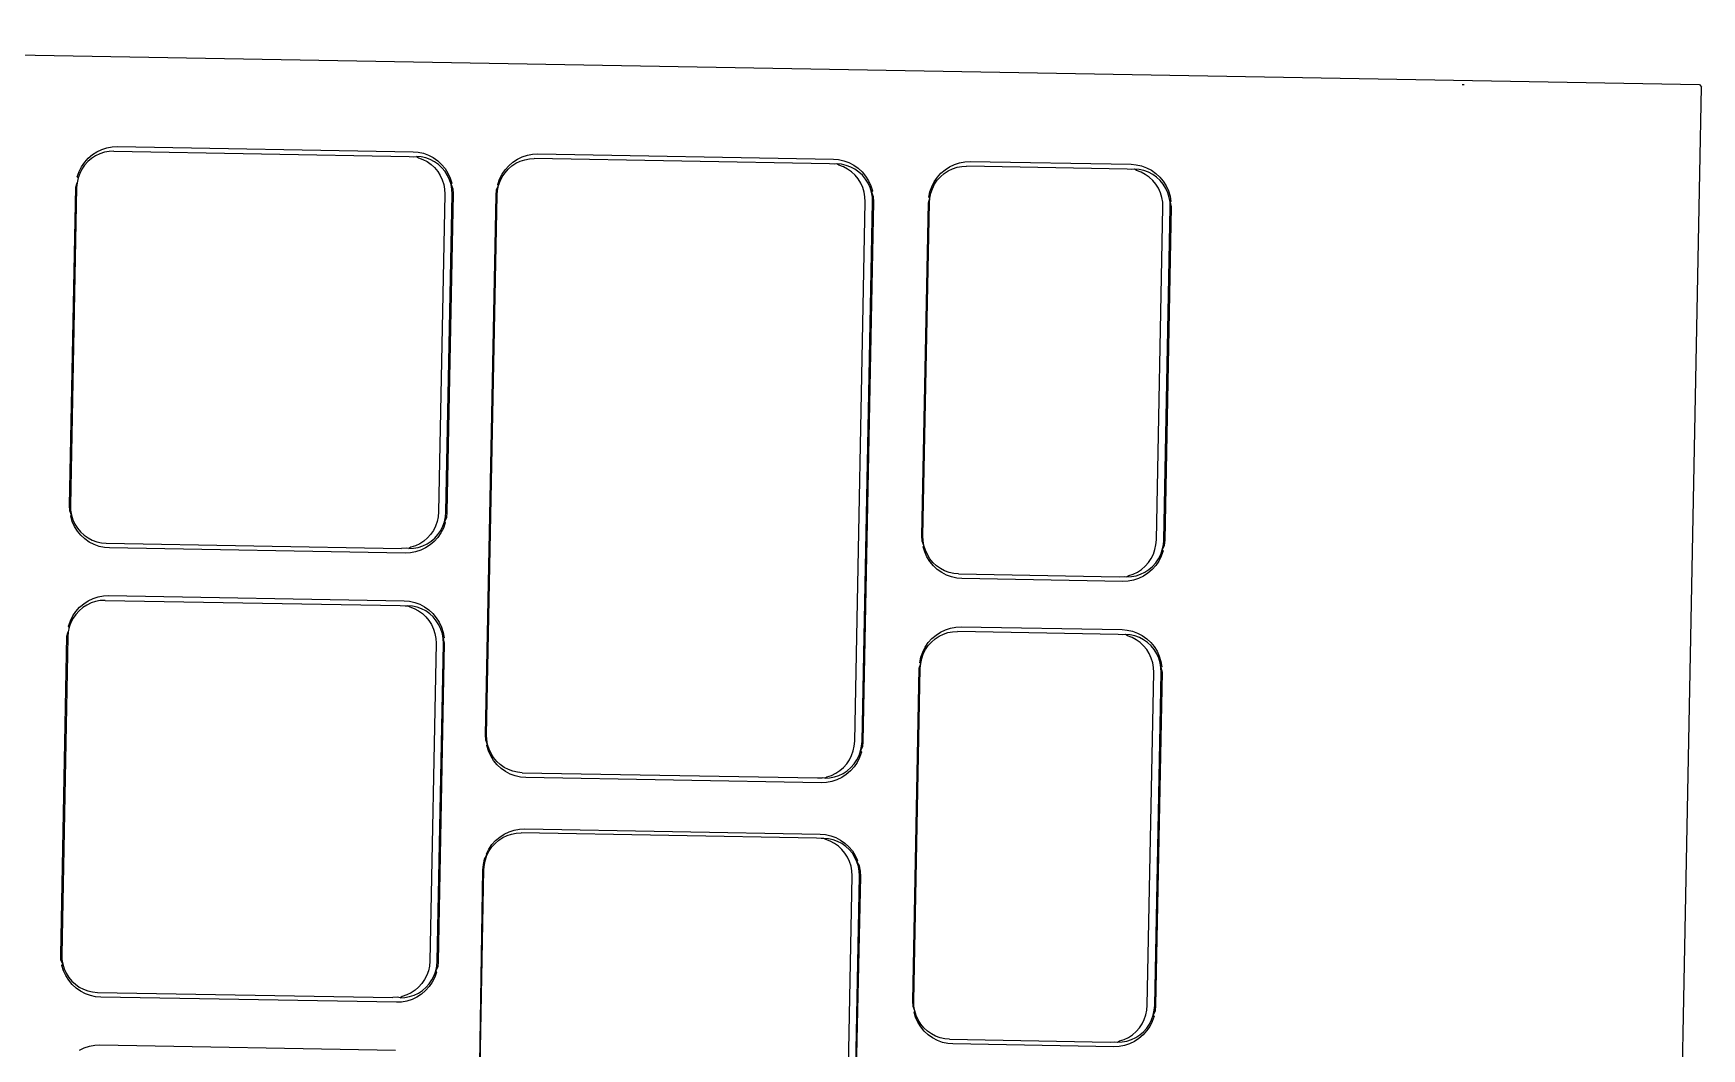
# Model space of a CAD drawing. Header units: millimetres. Extents: x -9564 to 100156, y -26854 to 24346.
# Drawn here: x 72446.6 to 72508.5, y -20608.4 to -20570.7 of the extents above; entities that cross this region are included whole.
import ezdxf

# ---------------------------------------------------------------- set-up
doc = ezdxf.new("R2010")
doc.units = ezdxf.units.MM
doc.header["$LTSCALE"] = 100
doc.layers.add('Muebles', color=112, linetype='Continuous')

msp = doc.modelspace()

# ---------------------------------------------------------------- linework, layer by layer
at = {"layer": 'Muebles'}
for p, q in [((72400.573, -20570.719), (72508.424, -20572.622)), ((72499.62, -20572.617), (72499.701, -20572.619)), ((72508.424, -20572.622), (72508.509, -20572.711)), ((72503.703, -20819.274), (72508.509, -20572.711)), ((72448.782, -20575.221), (72448.95, -20575.112)), ((72448.95, -20575.112), (72449.13, -20575.025)), ((72449.13, -20575.025), (72449.32, -20574.964)), ((72449.398, -20575.101), (72449.224, -20575.133)), ((72449.32, -20574.964), (72449.516, -20574.928)), ((72449.575, -20575.092), (72449.398, -20575.101)), ((72449.516, -20574.928), (72449.709, -20574.918)), ((72449.575, -20575.092), (72460.535, -20575.286)), ((72449.709, -20574.918), (72460.681, -20575.112)), ((72460.681, -20575.112), (72460.873, -20575.128)), ((72448.289, -20575.849), (72448.381, -20575.669)), ((72448.381, -20575.669), (72448.495, -20575.502)), ((72448.492, -20575.611), (72448.391, -20575.758)), ((72448.611, -20575.478), (72448.492, -20575.611)), ((72448.495, -20575.502), (72448.629, -20575.352)), ((72448.746, -20575.362), (72448.611, -20575.478)), ((72448.629, -20575.352), (72448.782, -20575.221)), ((72448.895, -20575.264), (72448.746, -20575.362)), ((72449.055, -20575.188), (72448.895, -20575.264)), ((72449.224, -20575.133), (72449.055, -20575.188)), ((72460.535, -20575.286), (72460.711, -20575.301)), ((72460.711, -20575.301), (72460.808, -20575.291)), ((72460.984, -20575.305), (72460.808, -20575.291)), ((72460.808, -20575.291), (72460.884, -20575.339)), ((72460.873, -20575.128), (72461.068, -20575.171)), ((72460.884, -20575.339), (72461.05, -20575.399)), ((72461.157, -20575.344), (72460.984, -20575.305)), ((72461.05, -20575.399), (72461.207, -20575.482)), ((72461.068, -20575.171), (72461.255, -20575.239)), ((72461.323, -20575.404), (72461.157, -20575.344)), ((72461.207, -20575.482), (72461.352, -20575.584)), ((72461.255, -20575.239), (72461.432, -20575.332)), ((72461.48, -20575.486), (72461.323, -20575.404)), ((72461.352, -20575.584), (72461.483, -20575.705)), ((72461.432, -20575.332), (72461.596, -20575.447)), ((72461.626, -20575.589), (72461.48, -20575.486)), ((72461.483, -20575.705), (72461.597, -20575.842)), ((72461.596, -20575.447), (72461.743, -20575.583)), ((72461.756, -20575.71), (72461.626, -20575.589)), ((72461.743, -20575.583), (72461.871, -20575.738)), ((72461.87, -20575.847), (72461.756, -20575.71)), ((72461.871, -20575.738), (72461.979, -20575.909)), ((72464.099, -20575.783), (72464.233, -20575.632)), ((72464.216, -20575.757), (72464.351, -20575.64)), ((72464.233, -20575.632), (72464.386, -20575.5)), ((72464.351, -20575.64), (72464.5, -20575.542)), ((72464.386, -20575.5), (72464.554, -20575.389)), ((72464.5, -20575.542), (72464.66, -20575.464)), ((72464.554, -20575.389), (72464.734, -20575.302)), ((72464.66, -20575.464), (72464.829, -20575.409)), ((72464.734, -20575.302), (72464.924, -20575.239)), ((72464.829, -20575.409), (72465.003, -20575.376)), ((72464.924, -20575.239), (72465.12, -20575.203)), ((72465.003, -20575.376), (72465.179, -20575.368)), ((72465.12, -20575.203), (72465.314, -20575.193)), ((72476.14, -20575.561), (72465.179, -20575.368)), ((72465.314, -20575.193), (72476.285, -20575.387)), ((72476.316, -20575.576), (72476.14, -20575.561)), ((72476.285, -20575.387), (72476.478, -20575.403)), ((72476.413, -20575.566), (72476.316, -20575.576)), ((72476.589, -20575.581), (72476.413, -20575.566)), ((72476.489, -20575.614), (72476.413, -20575.566)), ((72476.478, -20575.403), (72476.673, -20575.447)), ((72476.655, -20575.676), (72476.489, -20575.614)), ((72476.762, -20575.619), (72476.589, -20575.581)), ((72476.812, -20575.759), (72476.655, -20575.676)), ((72476.673, -20575.447), (72476.86, -20575.516)), ((72476.928, -20575.681), (72476.762, -20575.619)), ((72476.86, -20575.516), (72477.037, -20575.609)), ((72477.085, -20575.764), (72476.928, -20575.681)), ((72477.037, -20575.609), (72477.201, -20575.726)), ((72477.201, -20575.726), (72477.348, -20575.863)), ((72480.43, -20575.78), (72480.598, -20575.669)), ((72480.598, -20575.669), (72480.778, -20575.582)), ((72480.704, -20575.747), (72480.873, -20575.692)), ((72480.778, -20575.582), (72480.968, -20575.52)), ((72480.873, -20575.692), (72481.047, -20575.659)), ((72480.968, -20575.52), (72481.164, -20575.483)), ((72481.047, -20575.659), (72481.223, -20575.651)), ((72481.164, -20575.483), (72481.358, -20575.474)), ((72487.188, -20575.756), (72481.223, -20575.651)), ((72481.358, -20575.474), (72487.334, -20575.579)), ((72487.334, -20575.579), (72487.527, -20575.596)), ((72487.527, -20575.596), (72487.722, -20575.639)), ((72487.722, -20575.639), (72487.909, -20575.708)), ((72487.909, -20575.708), (72488.086, -20575.802)), ((72448.161, -20576.429), (72448.211, -20576.263)), ((72448.211, -20576.263), (72448.196, -20576.442)), ((72448.249, -20576.087), (72448.211, -20576.263)), ((72448.219, -20576.046), (72448.289, -20575.849)), ((72448.249, -20576.087), (72448.219, -20576.046)), ((72448.309, -20575.918), (72448.249, -20576.087)), ((72448.391, -20575.758), (72448.309, -20575.918)), ((72461.597, -20575.842), (72461.692, -20575.993)), ((72461.692, -20575.993), (72461.767, -20576.156)), ((72461.767, -20576.156), (72461.821, -20576.327)), ((72461.821, -20576.327), (72461.852, -20576.503)), ((72461.965, -20575.998), (72461.87, -20575.847)), ((72462.04, -20576.16), (72461.965, -20575.998)), ((72461.979, -20575.909), (72462.064, -20576.092)), ((72462.094, -20576.331), (72462.04, -20576.16)), ((72462.064, -20576.092), (72462.124, -20576.286)), ((72462.124, -20576.286), (72462.094, -20576.331)), ((72462.125, -20576.508), (72462.094, -20576.331)), ((72462.094, -20576.331), (72462.159, -20576.485)), ((72463.825, -20576.326), (72463.893, -20576.134)), ((72463.854, -20576.373), (72463.825, -20576.326)), ((72463.854, -20576.373), (72463.914, -20576.202)), ((72463.893, -20576.134), (72463.985, -20575.952)), ((72463.914, -20576.202), (72463.995, -20576.04)), ((72463.985, -20575.952), (72464.099, -20575.783)), ((72463.995, -20576.04), (72464.096, -20575.891)), ((72464.096, -20575.891), (72464.216, -20575.757)), ((72476.957, -20575.862), (72476.812, -20575.759)), ((72477.088, -20575.984), (72476.957, -20575.862)), ((72477.23, -20575.867), (72477.085, -20575.764)), ((72477.202, -20576.123), (72477.088, -20575.984)), ((72477.297, -20576.275), (72477.202, -20576.123)), ((72477.361, -20575.989), (72477.23, -20575.867)), ((72477.372, -20576.439), (72477.297, -20576.275)), ((72477.348, -20575.863), (72477.476, -20576.019)), ((72477.475, -20576.127), (72477.361, -20575.989)), ((72477.57, -20576.28), (72477.475, -20576.127)), ((72477.476, -20576.019), (72477.584, -20576.192)), ((72477.645, -20576.444), (72477.57, -20576.28)), ((72477.584, -20576.192), (72477.668, -20576.377)), ((72479.937, -20576.414), (72480.029, -20576.232)), ((72479.958, -20576.485), (72480.039, -20576.324)), ((72480.029, -20576.232), (72480.143, -20576.064)), ((72480.039, -20576.324), (72480.14, -20576.174)), ((72480.14, -20576.174), (72480.26, -20576.04)), ((72480.143, -20576.064), (72480.277, -20575.912)), ((72480.26, -20576.04), (72480.395, -20575.923)), ((72480.277, -20575.912), (72480.43, -20575.78)), ((72480.395, -20575.923), (72480.544, -20575.825)), ((72480.544, -20575.825), (72480.704, -20575.747)), ((72487.365, -20575.771), (72487.188, -20575.756)), ((72487.461, -20575.761), (72487.365, -20575.771)), ((72487.638, -20575.776), (72487.461, -20575.761)), ((72487.537, -20575.809), (72487.461, -20575.761)), ((72487.704, -20575.871), (72487.537, -20575.809)), ((72487.81, -20575.814), (72487.638, -20575.776)), ((72487.861, -20575.954), (72487.704, -20575.871)), ((72487.977, -20575.875), (72487.81, -20575.814)), ((72488.006, -20576.057), (72487.861, -20575.954)), ((72488.134, -20575.958), (72487.977, -20575.875)), ((72488.136, -20576.179), (72488.006, -20576.057)), ((72488.086, -20575.802), (72488.249, -20575.918)), ((72488.279, -20576.062), (72488.134, -20575.958)), ((72488.25, -20576.317), (72488.136, -20576.179)), ((72488.249, -20575.918), (72488.397, -20576.056)), ((72488.345, -20576.47), (72488.25, -20576.317)), ((72488.409, -20576.184), (72488.279, -20576.062)), ((72488.397, -20576.056), (72488.525, -20576.212)), ((72488.523, -20576.322), (72488.409, -20576.184)), ((72488.618, -20576.475), (72488.523, -20576.322)), ((72488.525, -20576.212), (72488.632, -20576.384)), ((72447.931, -20588.252), (72448.161, -20576.429)), ((72448.196, -20576.442), (72447.966, -20588.247)), ((72461.86, -20576.683), (72461.63, -20588.488)), ((72461.852, -20576.503), (72461.86, -20576.683)), ((72461.903, -20588.493), (72462.133, -20576.688)), ((72462.168, -20576.682), (72461.938, -20588.5)), ((72462.133, -20576.688), (72462.125, -20576.508)), ((72462.159, -20576.485), (72462.168, -20576.682)), ((72463.375, -20596.763), (72463.766, -20576.724)), ((72463.41, -20596.758), (72463.801, -20576.731)), ((72463.766, -20576.724), (72463.782, -20576.526)), ((72463.782, -20576.526), (72463.854, -20576.373)), ((72463.801, -20576.731), (72463.816, -20576.55)), ((72463.816, -20576.55), (72463.854, -20576.373)), ((72477.074, -20596.999), (72477.464, -20576.972)), ((72477.347, -20597.004), (72477.737, -20576.977)), ((72477.425, -20576.612), (72477.372, -20576.439)), ((72477.773, -20576.971), (72477.382, -20597.01)), ((72477.456, -20576.791), (72477.425, -20576.612)), ((72477.464, -20576.972), (72477.456, -20576.791)), ((72477.698, -20576.617), (72477.645, -20576.444)), ((72477.668, -20576.377), (72477.729, -20576.571)), ((72477.729, -20576.571), (72477.698, -20576.617)), ((72477.729, -20576.795), (72477.698, -20576.617)), ((72477.698, -20576.617), (72477.764, -20576.773)), ((72477.737, -20576.977), (72477.729, -20576.795)), ((72477.764, -20576.773), (72477.773, -20576.971)), ((72479.81, -20577.005), (72479.86, -20576.833)), ((72479.826, -20576.806), (72479.869, -20576.606)), ((72479.86, -20576.833), (72479.826, -20576.806)), ((72479.845, -20577.014), (72479.86, -20576.833)), ((72479.86, -20576.833), (72479.898, -20576.656)), ((72479.869, -20576.606), (72479.937, -20576.414)), ((72479.898, -20576.656), (72479.958, -20576.485)), ((72488.42, -20576.634), (72488.345, -20576.47)), ((72488.474, -20576.807), (72488.42, -20576.634)), ((72488.505, -20576.985), (72488.474, -20576.807)), ((72488.693, -20576.639), (72488.618, -20576.475)), ((72488.632, -20576.384), (72488.717, -20576.569)), ((72488.747, -20576.812), (72488.693, -20576.639)), ((72488.717, -20576.569), (72488.777, -20576.764)), ((72488.778, -20576.99), (72488.747, -20576.812)), ((72488.777, -20576.764), (72488.812, -20576.965)), ((72488.812, -20576.965), (72488.778, -20576.99)), ((72479.568, -20589.378), (72479.81, -20577.005)), ((72479.604, -20589.375), (72479.845, -20577.014)), ((72488.272, -20589.528), (72488.513, -20577.167)), ((72488.513, -20577.167), (72488.505, -20576.985)), ((72488.545, -20589.533), (72488.786, -20577.172)), ((72488.821, -20577.164), (72488.58, -20589.537)), ((72488.786, -20577.172), (72488.778, -20576.99)), ((72488.778, -20576.99), (72488.821, -20577.164)), ((72447.94, -20588.449), (72447.931, -20588.252)), ((72448.005, -20588.603), (72447.94, -20588.449)), ((72447.966, -20588.247), (72447.974, -20588.427)), ((72447.974, -20588.427), (72448.005, -20588.603)), ((72447.975, -20588.649), (72448.005, -20588.603)), ((72448.035, -20588.843), (72447.975, -20588.649)), ((72448.005, -20588.603), (72448.059, -20588.775)), ((72461.615, -20588.667), (72461.577, -20588.843)), ((72461.63, -20588.488), (72461.615, -20588.667)), ((72461.85, -20588.848), (72461.888, -20588.672)), ((72461.921, -20588.696), (72461.85, -20588.848)), ((72461.888, -20588.672), (72461.903, -20588.493)), ((72461.938, -20588.5), (72461.921, -20588.696)), ((72448.12, -20589.026), (72448.035, -20588.843)), ((72448.059, -20588.775), (72448.134, -20588.937)), ((72448.228, -20589.197), (72448.12, -20589.026)), ((72448.134, -20588.937), (72448.229, -20589.088)), ((72448.356, -20589.351), (72448.228, -20589.197)), ((72448.229, -20589.088), (72448.343, -20589.225)), ((72448.343, -20589.225), (72448.474, -20589.346)), ((72448.504, -20589.488), (72448.356, -20589.351)), ((72448.474, -20589.346), (72448.619, -20589.448)), ((72461.334, -20589.319), (72461.215, -20589.452)), ((72461.436, -20589.172), (72461.334, -20589.319)), ((72461.517, -20589.012), (72461.436, -20589.172)), ((72461.488, -20589.457), (72461.607, -20589.324)), ((72461.577, -20588.843), (72461.517, -20589.012)), ((72461.719, -20589.266), (72461.605, -20589.433)), ((72461.607, -20589.324), (72461.709, -20589.176)), ((72461.709, -20589.176), (72461.79, -20589.017)), ((72461.811, -20589.086), (72461.719, -20589.266)), ((72461.79, -20589.017), (72461.85, -20588.848)), ((72461.879, -20588.895), (72461.811, -20589.086)), ((72461.85, -20588.848), (72461.879, -20588.895)), ((72448.667, -20589.603), (72448.504, -20589.488)), ((72448.619, -20589.448), (72448.776, -20589.531)), ((72448.844, -20589.696), (72448.667, -20589.603)), ((72448.776, -20589.531), (72448.942, -20589.591)), ((72449.031, -20589.764), (72448.844, -20589.696)), ((72448.942, -20589.591), (72449.115, -20589.629)), ((72449.226, -20589.807), (72449.031, -20589.764)), ((72449.115, -20589.629), (72449.291, -20589.644)), ((72449.419, -20589.823), (72449.226, -20589.807)), ((72449.291, -20589.644), (72460.252, -20589.838)), ((72460.39, -20590.017), (72449.419, -20589.823)), ((72460.428, -20589.829), (72460.252, -20589.838)), ((72460.525, -20589.842), (72460.428, -20589.829)), ((72460.602, -20589.797), (72460.525, -20589.842)), ((72460.525, -20589.842), (72460.701, -20589.834)), ((72460.779, -20589.971), (72460.583, -20590.007)), ((72460.771, -20589.742), (72460.602, -20589.797)), ((72460.701, -20589.834), (72460.875, -20589.802)), ((72460.931, -20589.666), (72460.771, -20589.742)), ((72460.969, -20589.91), (72460.779, -20589.971)), ((72460.875, -20589.802), (72461.044, -20589.747)), ((72461.08, -20589.568), (72460.931, -20589.666)), ((72461.15, -20589.823), (72460.969, -20589.91)), ((72461.044, -20589.747), (72461.204, -20589.67)), ((72461.215, -20589.452), (72461.08, -20589.568)), ((72461.317, -20589.714), (72461.15, -20589.823)), ((72461.204, -20589.67), (72461.353, -20589.573)), ((72461.47, -20589.583), (72461.317, -20589.714)), ((72461.353, -20589.573), (72461.488, -20589.457)), ((72461.605, -20589.433), (72461.47, -20589.583)), ((72479.577, -20589.576), (72479.568, -20589.378)), ((72479.643, -20589.735), (72479.577, -20589.576)), ((72479.612, -20589.557), (72479.604, -20589.375)), ((72479.643, -20589.735), (72479.612, -20589.557)), ((72479.612, -20589.778), (72479.643, -20589.735)), ((72479.673, -20589.973), (72479.612, -20589.778)), ((72479.696, -20589.908), (72479.643, -20589.735)), ((72479.757, -20590.158), (72479.673, -20589.973)), ((72479.771, -20590.072), (72479.696, -20589.908)), ((72488.159, -20590.057), (72488.219, -20589.886)), ((72488.219, -20589.886), (72488.257, -20589.709)), ((72488.257, -20589.709), (72488.272, -20589.528)), ((72488.432, -20590.062), (72488.492, -20589.891)), ((72488.521, -20589.935), (72488.453, -20590.128)), ((72488.492, -20589.891), (72488.53, -20589.714)), ((72488.564, -20589.735), (72488.492, -20589.891)), ((72488.492, -20589.891), (72488.521, -20589.935)), ((72488.53, -20589.714), (72488.545, -20589.533)), ((72488.58, -20589.537), (72488.564, -20589.735)), ((72460.583, -20590.007), (72460.39, -20590.017)), ((72479.865, -20590.33), (72479.757, -20590.158)), ((72479.866, -20590.225), (72479.771, -20590.072)), ((72479.993, -20590.486), (72479.865, -20590.33)), ((72479.98, -20590.363), (72479.866, -20590.225)), ((72480.111, -20590.485), (72479.98, -20590.363)), ((72480.14, -20590.623), (72479.993, -20590.486)), ((72480.256, -20590.588), (72480.111, -20590.485)), ((72480.413, -20590.671), (72480.256, -20590.588)), ((72487.722, -20590.619), (72487.857, -20590.502)), ((72487.857, -20590.502), (72487.976, -20590.368)), ((72487.976, -20590.368), (72488.077, -20590.219)), ((72487.995, -20590.624), (72488.13, -20590.507)), ((72488.077, -20590.219), (72488.159, -20590.057)), ((72488.247, -20590.478), (72488.113, -20590.629)), ((72488.13, -20590.507), (72488.249, -20590.372)), ((72488.361, -20590.309), (72488.247, -20590.478)), ((72488.249, -20590.372), (72488.35, -20590.223)), ((72488.35, -20590.223), (72488.432, -20590.062)), ((72488.453, -20590.128), (72488.361, -20590.309)), ((72480.304, -20590.74), (72480.14, -20590.623)), ((72480.481, -20590.833), (72480.304, -20590.74)), ((72480.579, -20590.733), (72480.413, -20590.671)), ((72480.668, -20590.902), (72480.481, -20590.833)), ((72480.752, -20590.771), (72480.579, -20590.733)), ((72480.863, -20590.946), (72480.668, -20590.902)), ((72480.928, -20590.786), (72480.752, -20590.771)), ((72481.056, -20590.962), (72480.863, -20590.946)), ((72480.928, -20590.786), (72486.893, -20590.891)), ((72487.032, -20591.068), (72481.056, -20590.962)), ((72486.893, -20590.891), (72487.07, -20590.883)), ((72487.225, -20591.058), (72487.032, -20591.068)), ((72487.07, -20590.883), (72487.166, -20590.896)), ((72487.166, -20590.896), (72487.244, -20590.85)), ((72487.166, -20590.896), (72487.343, -20590.887)), ((72487.422, -20591.022), (72487.225, -20591.058)), ((72487.244, -20590.85), (72487.413, -20590.795)), ((72487.343, -20590.887), (72487.517, -20590.855)), ((72487.413, -20590.795), (72487.573, -20590.717)), ((72487.612, -20590.959), (72487.422, -20591.022)), ((72487.517, -20590.855), (72487.686, -20590.8)), ((72487.573, -20590.717), (72487.722, -20590.619)), ((72487.792, -20590.872), (72487.612, -20590.959)), ((72487.686, -20590.8), (72487.846, -20590.722)), ((72487.96, -20590.761), (72487.792, -20590.872)), ((72487.846, -20590.722), (72487.995, -20590.624)), ((72488.113, -20590.629), (72487.96, -20590.761)), ((72448.457, -20591.897), (72448.625, -20591.788)), ((72448.625, -20591.788), (72448.805, -20591.701)), ((72448.899, -20591.811), (72448.73, -20591.866)), ((72448.805, -20591.701), (72448.995, -20591.64)), ((72449.073, -20591.779), (72448.899, -20591.811)), ((72448.995, -20591.64), (72449.191, -20591.604)), ((72449.25, -20591.77), (72449.073, -20591.779)), ((72449.191, -20591.604), (72449.384, -20591.594)), ((72449.25, -20591.77), (72460.21, -20591.964)), ((72449.384, -20591.594), (72460.356, -20591.788)), ((72460.356, -20591.788), (72460.548, -20591.804)), ((72460.548, -20591.804), (72460.743, -20591.847)), ((72447.964, -20592.525), (72448.056, -20592.345)), ((72448.066, -20592.436), (72447.984, -20592.596)), ((72448.056, -20592.345), (72448.17, -20592.178)), ((72448.167, -20592.289), (72448.066, -20592.436)), ((72448.286, -20592.156), (72448.167, -20592.289)), ((72448.17, -20592.178), (72448.304, -20592.028)), ((72448.421, -20592.039), (72448.286, -20592.156)), ((72448.304, -20592.028), (72448.457, -20591.897)), ((72448.57, -20591.942), (72448.421, -20592.039)), ((72448.73, -20591.866), (72448.57, -20591.942)), ((72460.21, -20591.964), (72460.386, -20591.978)), ((72460.386, -20591.978), (72460.483, -20591.968)), ((72460.659, -20591.983), (72460.483, -20591.968)), ((72460.483, -20591.968), (72460.559, -20592.016)), ((72460.559, -20592.016), (72460.725, -20592.077)), ((72460.832, -20592.021), (72460.659, -20591.983)), ((72460.725, -20592.077), (72460.882, -20592.159)), ((72460.743, -20591.847), (72460.93, -20591.915)), ((72460.998, -20592.082), (72460.832, -20592.021)), ((72460.882, -20592.159), (72461.027, -20592.262)), ((72460.93, -20591.915), (72461.107, -20592.008)), ((72461.155, -20592.164), (72460.998, -20592.082)), ((72461.027, -20592.262), (72461.158, -20592.383)), ((72461.107, -20592.008), (72461.271, -20592.123)), ((72461.3, -20592.267), (72461.155, -20592.164)), ((72461.158, -20592.383), (72461.272, -20592.52)), ((72461.271, -20592.123), (72461.418, -20592.259)), ((72461.431, -20592.387), (72461.3, -20592.267)), ((72461.418, -20592.259), (72461.546, -20592.414)), ((72461.545, -20592.525), (72461.431, -20592.387)), ((72461.546, -20592.414), (72461.654, -20592.585)), ((72447.836, -20593.105), (72447.886, -20592.941)), ((72447.886, -20592.941), (72447.871, -20593.12)), ((72447.924, -20592.765), (72447.886, -20592.941)), ((72447.894, -20592.722), (72447.964, -20592.525)), ((72447.924, -20592.765), (72447.894, -20592.722)), ((72447.984, -20592.596), (72447.924, -20592.765)), ((72461.272, -20592.52), (72461.367, -20592.671)), ((72461.367, -20592.671), (72461.442, -20592.833)), ((72461.442, -20592.833), (72461.496, -20593.004)), ((72461.496, -20593.004), (72461.527, -20593.181)), ((72461.64, -20592.676), (72461.545, -20592.525)), ((72461.715, -20592.838), (72461.64, -20592.676)), ((72461.654, -20592.585), (72461.739, -20592.768)), ((72461.769, -20593.009), (72461.715, -20592.838)), ((72461.739, -20592.768), (72461.799, -20592.962)), ((72461.8, -20593.186), (72461.769, -20593.009)), ((72461.799, -20592.962), (72461.834, -20593.161)), ((72479.94, -20593.189), (72480.093, -20593.056)), ((72480.093, -20593.056), (72480.261, -20592.946)), ((72480.207, -20593.101), (72480.367, -20593.023)), ((72480.261, -20592.946), (72480.441, -20592.858)), ((72480.367, -20593.023), (72480.536, -20592.968)), ((72480.441, -20592.858), (72480.631, -20592.796)), ((72480.536, -20592.968), (72480.71, -20592.935)), ((72480.631, -20592.796), (72480.827, -20592.76)), ((72480.71, -20592.935), (72480.887, -20592.927)), ((72480.827, -20592.76), (72481.021, -20592.75)), ((72486.852, -20593.032), (72480.887, -20592.927)), ((72481.021, -20592.75), (72486.997, -20592.855)), ((72487.028, -20593.047), (72486.852, -20593.032)), ((72486.997, -20592.855), (72487.19, -20592.872)), ((72487.125, -20593.037), (72487.028, -20593.047)), ((72487.301, -20593.052), (72487.125, -20593.037)), ((72487.201, -20593.085), (72487.125, -20593.037)), ((72487.19, -20592.872), (72487.385, -20592.915)), ((72487.474, -20593.09), (72487.301, -20593.052)), ((72487.385, -20592.915), (72487.572, -20592.984)), ((72487.572, -20592.984), (72487.749, -20593.078)), ((72487.749, -20593.078), (72487.913, -20593.194)), ((72447.606, -20604.928), (72447.836, -20593.105)), ((72447.871, -20593.12), (72447.641, -20604.925)), ((72461.535, -20593.361), (72461.305, -20605.166)), ((72461.527, -20593.181), (72461.535, -20593.361)), ((72461.578, -20605.171), (72461.808, -20593.365)), ((72461.843, -20593.358), (72461.613, -20605.175)), ((72461.834, -20593.161), (72461.8, -20593.186)), ((72461.808, -20593.365), (72461.8, -20593.186)), ((72461.8, -20593.186), (72461.843, -20593.358)), ((72479.532, -20593.883), (72479.6, -20593.69)), ((72479.6, -20593.69), (72479.692, -20593.508)), ((72479.621, -20593.761), (72479.702, -20593.6)), ((72479.692, -20593.508), (72479.806, -20593.34)), ((72479.702, -20593.6), (72479.804, -20593.45)), ((72479.804, -20593.45), (72479.923, -20593.316)), ((72479.806, -20593.34), (72479.94, -20593.189)), ((72479.923, -20593.316), (72480.058, -20593.199)), ((72480.058, -20593.199), (72480.207, -20593.101)), ((72487.367, -20593.147), (72487.201, -20593.085)), ((72487.524, -20593.23), (72487.367, -20593.147)), ((72487.64, -20593.151), (72487.474, -20593.09)), ((72487.669, -20593.333), (72487.524, -20593.23)), ((72487.797, -20593.235), (72487.64, -20593.151)), ((72487.799, -20593.455), (72487.669, -20593.333)), ((72487.942, -20593.338), (72487.797, -20593.235)), ((72487.913, -20593.593), (72487.799, -20593.455)), ((72487.913, -20593.194), (72488.06, -20593.332)), ((72488.009, -20593.746), (72487.913, -20593.593)), ((72488.073, -20593.46), (72487.942, -20593.338)), ((72488.06, -20593.332), (72488.188, -20593.488)), ((72488.186, -20593.598), (72488.073, -20593.46)), ((72488.282, -20593.751), (72488.186, -20593.598)), ((72488.188, -20593.488), (72488.296, -20593.66)), ((72488.296, -20593.66), (72488.38, -20593.845)), ((72479.232, -20606.654), (72479.473, -20594.281)), ((72479.267, -20606.651), (72479.508, -20594.29)), ((72479.473, -20594.281), (72479.523, -20594.109)), ((72479.489, -20594.083), (72479.532, -20593.883)), ((72479.523, -20594.109), (72479.489, -20594.083)), ((72479.508, -20594.29), (72479.523, -20594.109)), ((72479.523, -20594.109), (72479.561, -20593.932)), ((72479.561, -20593.932), (72479.621, -20593.761)), ((72488.084, -20593.91), (72488.009, -20593.746)), ((72488.137, -20594.083), (72488.084, -20593.91)), ((72488.168, -20594.261), (72488.137, -20594.083)), ((72488.176, -20594.443), (72488.168, -20594.261)), ((72488.357, -20593.915), (72488.282, -20593.751)), ((72488.41, -20594.088), (72488.357, -20593.915)), ((72488.38, -20593.845), (72488.441, -20594.04)), ((72488.441, -20594.266), (72488.41, -20594.088)), ((72488.441, -20594.04), (72488.476, -20594.241)), ((72488.476, -20594.241), (72488.441, -20594.266)), ((72488.449, -20594.448), (72488.441, -20594.266)), ((72488.441, -20594.266), (72488.484, -20594.44)), ((72487.935, -20606.804), (72488.176, -20594.443)), ((72488.208, -20606.809), (72488.449, -20594.448)), ((72488.484, -20594.44), (72488.243, -20606.813)), ((72463.384, -20596.962), (72463.375, -20596.763)), ((72463.418, -20596.939), (72463.41, -20596.758)), ((72463.449, -20597.118), (72463.384, -20596.962)), ((72463.449, -20597.118), (72463.418, -20596.939)), ((72463.419, -20597.163), (72463.449, -20597.118)), ((72463.479, -20597.358), (72463.419, -20597.163)), ((72463.503, -20597.29), (72463.449, -20597.118)), ((72463.564, -20597.543), (72463.479, -20597.358)), ((72463.578, -20597.455), (72463.503, -20597.29)), ((72476.961, -20597.528), (72477.021, -20597.357)), ((72477.021, -20597.357), (72477.059, -20597.18)), ((72477.059, -20597.18), (72477.074, -20596.999)), ((72477.234, -20597.533), (72477.294, -20597.362)), ((72477.323, -20597.408), (72477.255, -20597.601)), ((72477.294, -20597.362), (72477.332, -20597.185)), ((72477.365, -20597.208), (72477.294, -20597.362)), ((72477.294, -20597.362), (72477.323, -20597.408)), ((72477.332, -20597.185), (72477.347, -20597.004)), ((72477.382, -20597.01), (72477.365, -20597.208)), ((72463.671, -20597.715), (72463.564, -20597.543)), ((72463.673, -20597.607), (72463.578, -20597.455)), ((72463.8, -20597.871), (72463.671, -20597.715)), ((72463.787, -20597.746), (72463.673, -20597.607)), ((72463.918, -20597.868), (72463.787, -20597.746)), ((72463.947, -20598.009), (72463.8, -20597.871)), ((72464.063, -20597.971), (72463.918, -20597.868)), ((72464.11, -20598.125), (72463.947, -20598.009)), ((72464.22, -20598.054), (72464.063, -20597.971)), ((72476.524, -20598.09), (72476.659, -20597.973)), ((72476.659, -20597.973), (72476.778, -20597.838)), ((72476.778, -20597.838), (72476.879, -20597.689)), ((72476.797, -20598.095), (72476.932, -20597.977)), ((72476.879, -20597.689), (72476.961, -20597.528)), ((72477.049, -20597.951), (72476.914, -20598.103)), ((72476.932, -20597.977), (72477.051, -20597.843)), ((72477.163, -20597.783), (72477.049, -20597.951)), ((72477.051, -20597.843), (72477.152, -20597.694)), ((72477.152, -20597.694), (72477.234, -20597.533)), ((72477.255, -20597.601), (72477.163, -20597.783)), ((72464.287, -20598.219), (72464.11, -20598.125)), ((72464.386, -20598.115), (72464.22, -20598.054)), ((72464.475, -20598.288), (72464.287, -20598.219)), ((72464.559, -20598.154), (72464.386, -20598.115)), ((72464.669, -20598.331), (72464.475, -20598.288)), ((72464.735, -20598.169), (72464.559, -20598.154)), ((72464.862, -20598.348), (72464.669, -20598.331)), ((72464.735, -20598.169), (72475.695, -20598.362)), ((72475.834, -20598.541), (72464.862, -20598.348)), ((72475.695, -20598.362), (72475.872, -20598.353)), ((72476.027, -20598.532), (72475.834, -20598.541)), ((72475.968, -20598.367), (72475.872, -20598.353)), ((72475.968, -20598.367), (72476.046, -20598.321)), ((72475.968, -20598.367), (72476.145, -20598.358)), ((72476.224, -20598.495), (72476.027, -20598.532)), ((72476.046, -20598.321), (72476.215, -20598.266)), ((72476.145, -20598.358), (72476.319, -20598.326)), ((72476.215, -20598.266), (72476.375, -20598.188)), ((72476.414, -20598.433), (72476.224, -20598.495)), ((72476.319, -20598.326), (72476.488, -20598.27)), ((72476.375, -20598.188), (72476.524, -20598.09)), ((72476.594, -20598.345), (72476.414, -20598.433)), ((72476.488, -20598.27), (72476.648, -20598.193)), ((72476.762, -20598.235), (72476.594, -20598.345)), ((72476.648, -20598.193), (72476.797, -20598.095)), ((72476.914, -20598.103), (72476.762, -20598.235)), ((72463.898, -20600.557), (72464.066, -20600.448)), ((72464.012, -20600.578), (72464.172, -20600.502)), ((72464.066, -20600.448), (72464.246, -20600.361)), ((72464.172, -20600.502), (72464.341, -20600.447)), ((72464.246, -20600.361), (72464.436, -20600.299)), ((72464.341, -20600.447), (72464.515, -20600.415)), ((72464.436, -20600.299), (72464.632, -20600.263)), ((72464.515, -20600.415), (72464.691, -20600.406)), ((72464.632, -20600.263), (72464.825, -20600.254)), ((72475.652, -20600.6), (72464.691, -20600.406)), ((72464.825, -20600.254), (72475.797, -20600.448)), ((72475.797, -20600.448), (72475.99, -20600.464)), ((72475.99, -20600.464), (72476.184, -20600.507)), ((72476.184, -20600.507), (72476.371, -20600.575)), ((72463.405, -20601.185), (72463.497, -20601.005)), ((72463.426, -20601.232), (72463.507, -20601.072)), ((72463.497, -20601.005), (72463.611, -20600.838)), ((72463.507, -20601.072), (72463.608, -20600.925)), ((72463.608, -20600.925), (72463.728, -20600.792)), ((72463.611, -20600.838), (72463.745, -20600.688)), ((72463.728, -20600.792), (72463.863, -20600.676)), ((72463.745, -20600.688), (72463.898, -20600.557)), ((72463.863, -20600.676), (72464.012, -20600.578)), ((72475.828, -20600.615), (72475.652, -20600.6)), ((72475.925, -20600.605), (72475.828, -20600.615)), ((72476.101, -20600.619), (72475.925, -20600.605)), ((72476.001, -20600.653), (72475.925, -20600.605)), ((72476.167, -20600.713), (72476.001, -20600.653)), ((72476.274, -20600.658), (72476.101, -20600.619)), ((72476.324, -20600.796), (72476.167, -20600.713)), ((72476.44, -20600.718), (72476.274, -20600.658)), ((72476.469, -20600.898), (72476.324, -20600.796)), ((72476.371, -20600.575), (72476.548, -20600.668)), ((72476.597, -20600.801), (72476.44, -20600.718)), ((72476.6, -20601.019), (72476.469, -20600.898)), ((72476.548, -20600.668), (72476.712, -20600.783)), ((72476.742, -20600.903), (72476.597, -20600.801)), ((72476.714, -20601.156), (72476.6, -20601.019)), ((72476.712, -20600.783), (72476.859, -20600.919)), ((72476.873, -20601.024), (72476.742, -20600.903)), ((72476.859, -20600.919), (72476.988, -20601.074)), ((72476.987, -20601.161), (72476.873, -20601.024)), ((72476.988, -20601.074), (72477.095, -20601.245)), ((72463.277, -20601.771), (72463.294, -20601.575)), ((72463.294, -20601.575), (72463.337, -20601.376)), ((72463.313, -20601.756), (72463.328, -20601.577)), ((72463.328, -20601.577), (72463.366, -20601.401)), ((72463.337, -20601.376), (72463.426, -20601.232)), ((72463.366, -20601.401), (72463.426, -20601.232)), ((72463.426, -20601.232), (72463.405, -20601.185)), ((72476.809, -20601.307), (72476.714, -20601.156)), ((72476.884, -20601.47), (72476.809, -20601.307)), ((72476.937, -20601.641), (72476.884, -20601.47)), ((72476.969, -20601.817), (72476.937, -20601.641)), ((72477.082, -20601.312), (72476.987, -20601.161)), ((72477.157, -20601.474), (72477.082, -20601.312)), ((72477.095, -20601.245), (72477.18, -20601.428)), ((72477.18, -20601.428), (72477.157, -20601.474)), ((72477.211, -20601.645), (72477.157, -20601.474)), ((72477.157, -20601.474), (72477.24, -20601.621)), ((72477.242, -20601.822), (72477.211, -20601.645)), ((72477.24, -20601.621), (72477.276, -20601.821)), ((72463.083, -20613.561), (72463.313, -20601.756)), ((72463.083, -20613.561), (72463.277, -20601.771)), ((72476.747, -20613.802), (72476.977, -20601.997)), ((72476.977, -20601.997), (72476.969, -20601.817)), ((72477.02, -20613.807), (72477.25, -20602.002)), ((72477.284, -20602.018), (72477.02, -20613.807)), ((72477.25, -20602.002), (72477.242, -20601.822)), ((72477.276, -20601.821), (72477.284, -20602.018)), ((72447.615, -20605.125), (72447.606, -20604.928)), ((72447.68, -20605.281), (72447.615, -20605.125)), ((72447.641, -20604.925), (72447.649, -20605.104)), ((72447.649, -20605.104), (72447.68, -20605.281)), ((72447.65, -20605.325), (72447.68, -20605.281)), ((72447.71, -20605.519), (72447.65, -20605.325)), ((72447.68, -20605.281), (72447.734, -20605.452)), ((72447.734, -20605.452), (72447.809, -20605.615)), ((72461.29, -20605.345), (72461.252, -20605.521)), ((72461.305, -20605.166), (72461.29, -20605.345)), ((72461.525, -20605.525), (72461.563, -20605.35)), ((72461.596, -20605.372), (72461.525, -20605.525)), ((72461.563, -20605.35), (72461.578, -20605.171)), ((72461.613, -20605.175), (72461.596, -20605.372)), ((72447.795, -20605.702), (72447.71, -20605.519)), ((72447.903, -20605.873), (72447.795, -20605.702)), ((72447.809, -20605.615), (72447.904, -20605.766)), ((72448.031, -20606.027), (72447.903, -20605.873)), ((72447.904, -20605.766), (72448.018, -20605.903)), ((72448.018, -20605.903), (72448.149, -20606.024)), ((72448.179, -20606.164), (72448.031, -20606.027)), ((72448.149, -20606.024), (72448.294, -20606.126)), ((72461.009, -20605.997), (72460.89, -20606.13)), ((72461.11, -20605.849), (72461.009, -20605.997)), ((72461.192, -20605.69), (72461.11, -20605.849)), ((72461.163, -20606.135), (72461.282, -20606.002)), ((72461.252, -20605.521), (72461.192, -20605.69)), ((72461.394, -20605.942), (72461.279, -20606.109)), ((72461.282, -20606.002), (72461.383, -20605.854)), ((72461.383, -20605.854), (72461.465, -20605.695)), ((72461.486, -20605.762), (72461.394, -20605.942)), ((72461.465, -20605.695), (72461.525, -20605.525)), ((72461.553, -20605.57), (72461.486, -20605.762)), ((72461.525, -20605.525), (72461.553, -20605.57)), ((72448.342, -20606.279), (72448.179, -20606.164)), ((72448.294, -20606.126), (72448.451, -20606.208)), ((72448.519, -20606.372), (72448.342, -20606.279)), ((72448.451, -20606.208), (72448.617, -20606.269)), ((72448.706, -20606.44), (72448.519, -20606.372)), ((72448.617, -20606.269), (72448.79, -20606.307)), ((72448.901, -20606.483), (72448.706, -20606.44)), ((72448.79, -20606.307), (72448.966, -20606.322)), ((72449.094, -20606.499), (72448.901, -20606.483)), ((72448.966, -20606.322), (72459.926, -20606.515)), ((72460.065, -20606.693), (72449.094, -20606.499)), ((72460.103, -20606.507), (72459.926, -20606.515)), ((72460.258, -20606.683), (72460.065, -20606.693)), ((72460.199, -20606.52), (72460.103, -20606.507)), ((72460.277, -20606.475), (72460.199, -20606.52)), ((72460.199, -20606.52), (72460.376, -20606.512)), ((72460.454, -20606.647), (72460.258, -20606.683)), ((72460.446, -20606.42), (72460.277, -20606.475)), ((72460.376, -20606.512), (72460.55, -20606.48)), ((72460.606, -20606.343), (72460.446, -20606.42)), ((72460.644, -20606.585), (72460.454, -20606.647)), ((72460.55, -20606.48), (72460.719, -20606.425)), ((72460.755, -20606.246), (72460.606, -20606.343)), ((72460.825, -20606.499), (72460.644, -20606.585)), ((72460.719, -20606.425), (72460.879, -20606.348)), ((72460.89, -20606.13), (72460.755, -20606.246)), ((72460.992, -20606.39), (72460.825, -20606.499)), ((72460.879, -20606.348), (72461.028, -20606.251)), ((72461.145, -20606.259), (72460.992, -20606.39)), ((72461.028, -20606.251), (72461.163, -20606.135)), ((72461.279, -20606.109), (72461.145, -20606.259)), ((72479.241, -20606.853), (72479.232, -20606.654)), ((72479.275, -20606.833), (72479.267, -20606.651)), ((72479.306, -20607.011), (72479.241, -20606.853)), ((72479.306, -20607.011), (72479.275, -20606.833)), ((72479.276, -20607.054), (72479.306, -20607.011)), ((72479.336, -20607.249), (72479.276, -20607.054)), ((72479.359, -20607.184), (72479.306, -20607.011)), ((72479.42, -20607.434), (72479.336, -20607.249)), ((72479.434, -20607.348), (72479.359, -20607.184)), ((72487.822, -20607.333), (72487.882, -20607.162)), ((72487.882, -20607.162), (72487.92, -20606.985)), ((72487.92, -20606.985), (72487.935, -20606.804)), ((72488.095, -20607.338), (72488.155, -20607.167)), ((72488.184, -20607.211), (72488.116, -20607.404)), ((72488.155, -20607.167), (72488.193, -20606.99)), ((72488.227, -20607.011), (72488.155, -20607.167)), ((72488.155, -20607.167), (72488.184, -20607.211)), ((72488.193, -20606.99), (72488.208, -20606.809)), ((72488.243, -20606.813), (72488.227, -20607.011)), ((72479.528, -20607.606), (72479.42, -20607.434)), ((72479.53, -20607.501), (72479.434, -20607.348)), ((72479.656, -20607.762), (72479.528, -20607.606)), ((72479.644, -20607.639), (72479.53, -20607.501)), ((72479.774, -20607.761), (72479.644, -20607.639)), ((72479.804, -20607.9), (72479.656, -20607.762)), ((72479.919, -20607.864), (72479.774, -20607.761)), ((72479.967, -20608.016), (72479.804, -20607.9)), ((72480.076, -20607.947), (72479.919, -20607.864)), ((72487.236, -20607.993), (72487.385, -20607.895)), ((72487.385, -20607.895), (72487.52, -20607.778)), ((72487.509, -20607.998), (72487.658, -20607.9)), ((72487.52, -20607.778), (72487.64, -20607.644)), ((72487.776, -20607.905), (72487.623, -20608.038)), ((72487.64, -20607.644), (72487.741, -20607.495)), ((72487.658, -20607.9), (72487.793, -20607.783)), ((72487.741, -20607.495), (72487.822, -20607.333)), ((72487.91, -20607.754), (72487.776, -20607.905)), ((72487.793, -20607.783), (72487.913, -20607.648)), ((72488.024, -20607.586), (72487.91, -20607.754)), ((72487.913, -20607.648), (72488.014, -20607.499)), ((72488.014, -20607.499), (72488.095, -20607.338)), ((72488.116, -20607.404), (72488.024, -20607.586)), ((72448.3, -20608.464), (72448.48, -20608.377)), ((72448.48, -20608.377), (72448.67, -20608.315)), ((72448.67, -20608.315), (72448.866, -20608.279)), ((72448.866, -20608.279), (72449.059, -20608.27)), ((72449.059, -20608.27), (72460.031, -20608.464)), ((72480.144, -20608.11), (72479.967, -20608.016)), ((72480.243, -20608.009), (72480.076, -20607.947)), ((72480.331, -20608.179), (72480.144, -20608.11)), ((72480.415, -20608.047), (72480.243, -20608.009)), ((72480.526, -20608.222), (72480.331, -20608.179)), ((72480.592, -20608.062), (72480.415, -20608.047)), ((72480.719, -20608.238), (72480.526, -20608.222)), ((72480.592, -20608.062), (72486.557, -20608.167)), ((72486.695, -20608.344), (72480.719, -20608.238)), ((72486.557, -20608.167), (72486.733, -20608.159)), ((72486.889, -20608.334), (72486.695, -20608.344)), ((72486.733, -20608.159), (72486.83, -20608.172)), ((72486.83, -20608.172), (72486.907, -20608.126)), ((72486.83, -20608.172), (72487.006, -20608.163)), ((72487.085, -20608.298), (72486.889, -20608.334)), ((72486.907, -20608.126), (72487.076, -20608.071)), ((72487.006, -20608.163), (72487.18, -20608.131)), ((72487.076, -20608.071), (72487.236, -20607.993)), ((72487.275, -20608.235), (72487.085, -20608.298)), ((72487.18, -20608.131), (72487.349, -20608.076)), ((72487.455, -20608.148), (72487.275, -20608.235)), ((72487.349, -20608.076), (72487.509, -20607.998)), ((72487.623, -20608.038), (72487.455, -20608.148))]:
    msp.add_line(p, q, dxfattribs=at)

doc.saveas('drawing.dxf')
